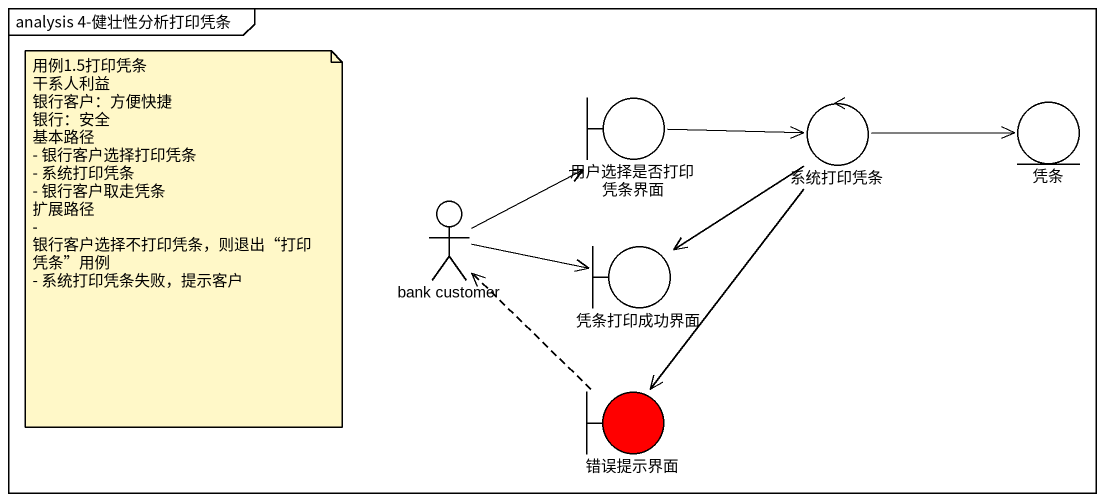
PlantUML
@startuml
mainframe analysis 4-健壮性分析打印凭条
boundary 用户选择是否打印凭条界面
control 系统打印凭条
entity 凭条
actor "bank customer" as bank_customer
boundary 凭条打印成功界面
boundary 错误提示界面 #FF0000
用户选择是否打印凭条界面 -right-> 系统打印凭条
系统打印凭条 -right-> 凭条
系统打印凭条 --> 凭条打印成功界面
系统打印凭条 --> 错误提示界面
bank_customer -up-> 用户选择是否打印凭条界面
bank_customer -right-> 凭条打印成功界面
错误提示界面 .up.> bank_customer
note as N1
  用例1.5打印凭条
  干系人利益
  银行客户：方便快捷
  银行：安全
  基本路径
  - 银行客户选择打印凭条
  - 系统打印凭条
  - 银行客户取走凭条
  扩展路径
  - 银行客户选择不打印凭条，则退出“打印凭条”用例
  - 系统打印凭条失败，提示客户
end note
@enduml
